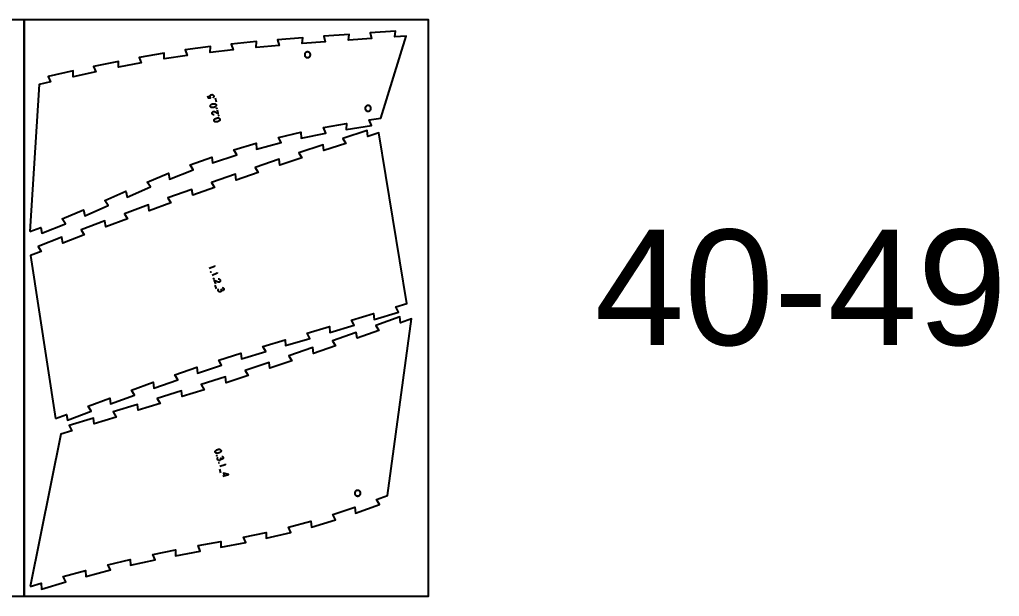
# Model space of a CAD drawing. Header units: millimetres. Extents: x 0 to 7990, y -5000 to -4000.
# Drawn here: x 6292 to 7990, y -5000 to -4000 of the extents above; entities that cross this region are included whole.
import ezdxf

# ---------------------------------------------------------------- set-up
doc = ezdxf.new("R2010")
doc.units = ezdxf.units.MM
doc.header["$MEASUREMENT"] = 0
for name, color, linetype, true_color in [('Default', 18, 'Continuous', 0x000000), ('nest', 18, 'Continuous', 0x000000), ('nest$l_engrave_text', 5, 'Continuous', 0x0000ff), ('nest$l_inner_cut', 3, 'Continuous', 0x00ff00), ('nest$l_outer_cut', 1, 'Continuous', 0xff0000)]:
    doc.layers.add(name, color=color, linetype=linetype, true_color=true_color)

msp = doc.modelspace()

# ---------------------------------------------------------------- linework, layer by layer
at = {"layer": 'Default'}
for points in [[(5600, -5000), (5600, -4000), (6300, -4000), (6300, -5000)], [(6300, -5000), (6300, -4000), (7000, -4000), (7000, -5000)]]:
    msp.add_lwpolyline(points, close=True, dxfattribs=at)
at = {"layer": 'nest$l_engrave_text'}
for points in [[(6617.9, -4132.1), (6618.8, -4135.7), (6623.1, -4135.5), (6622.8, -4135), (6622.4, -4134.1), (6622.2, -4133.3), (6622.2, -4132.7), (6622.3, -4132), (6622.5, -4131.5), (6623, -4130.9), (6623.7, -4130.4), (6624.4, -4130.2), (6625.2, -4130.1), (6626, -4130.1), (6626.7, -4130.4), (6627.5, -4130.8), (6628, -4131.4), (6628.4, -4132.3), (6628.5, -4133.1), (6628.4, -4133.9), (6628, -4134.7), (6627.6, -4135.1), (6627.4, -4135.4), (6627.2, -4135.5)], [(6633, -4142.9), (6631.3, -4136.3)], [(6629.2, -4165), (6628.7, -4165), (6628, -4164.9), (6627.5, -4164.7), (6627, -4164.5), (6626.3, -4163.8), (6625.8, -4162.9), (6625.7, -4162.4), (6625.7, -4161.8), (6625.8, -4161.3), (6626.1, -4160.7), (6626.8, -4159.9), (6627.2, -4159.5), (6627.7, -4159.3), (6628.7, -4159.2), (6629, -4159.3), (6629.1, -4159.3), (6629.6, -4159.4), (6636.3, -4162.8), (6634.8, -4157.2)], [(6629.4, -4426.6), (6629.9, -4427.9), (6620.8, -4431.6)], [(6634.2, -4438.4), (6634.7, -4439.7), (6625.6, -4443.4)], [(6636.1, -4449.6), (6636.6, -4449.6), (6637.3, -4449.5), (6637.9, -4449.7), (6638.4, -4449.9), (6639.1, -4450.5), (6639.7, -4451.3), (6639.9, -4451.8), (6639.9, -4452.3), (6639.9, -4452.9), (6639.8, -4453.5), (6639.1, -4454.4), (6638.7, -4454.8), (6638.3, -4455.1), (6637.3, -4455.3), (6637, -4455.3), (6636.9, -4455.3), (6636.4, -4455.2), (6629.4, -4452.6), (6631.5, -4458)], [(6630.2, -4460.2), (6632.8, -4466.5)], [(6643.1, -4464.6), (6644.1, -4464.9), (6644.7, -4465.1), (6645.3, -4465.6), (6645.8, -4466.3), (6645.9, -4467.2), (6645.8, -4468.1), (6645.3, -4468.9), (6644.6, -4469.4), (6643.7, -4469.6), (6642.8, -4469.3), (6642.1, -4468.8), (6641.5, -4468), (6641.7, -4469.4), (6641.5, -4470.5), (6641.1, -4471.3), (6640.3, -4471.9), (6639.6, -4472.1), (6638.9, -4472.2), (6638.3, -4472.1), (6637.7, -4471.8), (6636.8, -4471), (6636, -4469.8), (6635.9, -4469), (6636.1, -4468.1), (6636.5, -4467.4), (6637.1, -4466.6)], [(6642.3, -4757.2), (6643.3, -4757.5), (6643.9, -4757.7), (6644.5, -4758.3), (6644.8, -4759.1), (6645, -4760), (6644.7, -4760.9), (6644.2, -4761.6), (6643.4, -4762.1), (6642.5, -4762.1), (6641.6, -4761.8), (6641, -4761.2), (6640.5, -4760.3), (6640.5, -4761.8), (6640.3, -4762.9), (6639.8, -4763.6), (6638.9, -4764.1), (6638.2, -4764.3), (6637.5, -4764.3), (6636.9, -4764.1), (6636.3, -4763.9), (6635.5, -4763), (6634.9, -4761.7), (6634.8, -4760.8), (6635.1, -4760), (6635.5, -4759.4), (6636.2, -4758.6)], [(6638.4, -4779.4), (6640.4, -4785.9)], [(6648, -4770.2), (6648.4, -4771.6), (6639, -4774.5)], [(6644.3, -4791.7), (6653.9, -4788.7), (6645.3, -4786.4), (6647.1, -4792.2)]]:
    msp.add_lwpolyline(points, dxfattribs=at)
for points in [[(6632.5, -4149.6), (6632.1, -4150.2), (6631.5, -4150.9), (6630.7, -4151.5), (6630.6, -4151.5), (6630.4, -4151.6), (6630.1, -4151.7), (6629.7, -4151.9), (6628.5, -4152.3), (6627.3, -4152.5), (6626.8, -4152.6), (6626.4, -4152.7), (6626.2, -4152.7), (6626.1, -4152.7), (6625.4, -4152.7), (6624.8, -4152.6), (6624.3, -4152.4), (6624, -4152.3), (6623.3, -4151.8), (6622.9, -4151.3), (6622.6, -4150.7), (6622.5, -4149.8), (6622.6, -4149.1), (6622.9, -4148.5), (6623.4, -4147.8), (6624, -4147.4), (6624.8, -4146.9), (6625.4, -4146.6), (6626.4, -4146.3), (6627.4, -4146), (6628.2, -4145.9), (6629, -4145.8), (6629.6, -4145.8), (6630.3, -4145.9), (6631, -4146.2), (6631.6, -4146.5), (6632, -4146.9), (6632.4, -4147.4), (6632.6, -4147.9), (6632.7, -4148.7)], [(6633.4, -4154), (6633.4, -4153.8), (6633.6, -4153.7), (6633.8, -4153.7), (6633.9, -4153.9), (6633.9, -4154), (6633.7, -4154.1), (6633.5, -4154.1)], [(6639.1, -4174.2), (6638.8, -4174.9), (6638.1, -4175.6), (6637.3, -4176.2), (6637.2, -4176.2), (6637, -4176.3), (6636.7, -4176.4), (6636.3, -4176.6), (6635.1, -4177), (6633.9, -4177.2), (6633.4, -4177.3), (6633, -4177.3), (6632.8, -4177.3), (6632.7, -4177.4), (6632, -4177.4), (6631.4, -4177.2), (6630.9, -4177.1), (6630.6, -4177), (6629.9, -4176.5), (6629.5, -4176), (6629.2, -4175.3), (6629.1, -4174.5), (6629.2, -4173.7), (6629.5, -4173.1), (6630, -4172.5), (6630.6, -4172), (6631.4, -4171.6), (6632, -4171.3), (6633, -4171), (6634, -4170.7), (6634.8, -4170.6), (6635.6, -4170.5), (6636.2, -4170.4), (6636.9, -4170.5), (6637.6, -4170.8), (6638.2, -4171.2), (6638.6, -4171.5), (6639, -4172), (6639.2, -4172.6), (6639.3, -4173.4)], [(6636.7, -4166.3), (6636.7, -4166.1), (6636.9, -4166), (6637.1, -4166), (6637.2, -4166.2), (6637.2, -4166.4), (6637, -4166.5), (6636.8, -4166.5)], [(6623.7, -4437.4), (6623.7, -4437.6), (6623.6, -4437.7), (6623.4, -4437.7), (6623.3, -4437.6), (6623.3, -4437.4), (6623.4, -4437.3), (6623.6, -4437.3)], [(6628.5, -4449.2), (6628.5, -4449.4), (6628.4, -4449.5), (6628.2, -4449.5), (6628, -4449.4), (6628, -4449.2), (6628.2, -4449.1), (6628.4, -4449.1)], [(6631.2, -4748.3), (6631.6, -4747.6), (6632.2, -4746.9), (6633, -4746.3), (6633.1, -4746.2), (6633.3, -4746.1), (6633.6, -4746), (6634, -4745.8), (6635.1, -4745.4), (6636.4, -4745.1), (6636.8, -4745), (6637.2, -4745), (6637.5, -4744.9), (6637.6, -4744.9), (6638.8, -4745), (6639.3, -4745.1), (6639.6, -4745.2), (6640.3, -4745.7), (6640.8, -4746.2), (6641.1, -4746.8), (6641.3, -4747.6), (6641.2, -4748.4), (6640.9, -4749), (6640.4, -4749.7), (6639.9, -4750.2), (6639.1, -4750.6), (6638.4, -4751), (6637.4, -4751.3), (6636.5, -4751.6), (6635.7, -4751.8), (6634.8, -4751.9), (6634.2, -4752), (6633.5, -4751.9), (6632.8, -4751.6), (6632.3, -4751.3), (6631.8, -4751), (6631.4, -4750.5), (6631.2, -4749.9), (6631.1, -4749.1)], [(6633.9, -4756.1), (6633.9, -4756.3), (6633.7, -4756.4), (6633.6, -4756.4), (6633.4, -4756.2), (6633.5, -4756.1), (6633.6, -4755.9), (6633.8, -4756)], [(6637.6, -4768.3), (6637.6, -4768.5), (6637.5, -4768.6), (6637.3, -4768.6), (6637.2, -4768.4), (6637.2, -4768.3), (6637.3, -4768.2), (6637.5, -4768.2)]]:
    msp.add_lwpolyline(points, close=True, dxfattribs=at)
at = {"layer": 'nest$l_inner_cut'}
for points in [[(6789.7, -4056.1), (6789.5, -4056.2), (6789.3, -4056.2), (6789.2, -4056.3), (6789, -4056.3), (6788.8, -4056.4), (6788.7, -4056.5), (6788.5, -4056.6), (6788.4, -4056.7), (6788.2, -4056.8), (6788.1, -4056.8), (6788, -4056.9), (6787.8, -4057.1), (6787.7, -4057.2), (6787.6, -4057.3), (6787.4, -4057.4), (6787.3, -4057.5), (6787.2, -4057.7), (6787.1, -4057.8), (6787, -4057.9), (6786.9, -4058.1), (6786.8, -4058.2), (6786.7, -4058.4), (6786.6, -4058.5), (6786.5, -4058.7), (6786.4, -4058.8), (6786.4, -4059), (6786.3, -4059.1), (6786.2, -4059.3), (6786.2, -4059.5), (6786.1, -4059.6), (6786.1, -4059.8), (6786.1, -4060), (6786, -4060.1), (6786, -4060.3), (6786, -4060.5), (6786, -4060.7), (6786, -4060.8), (6786, -4061), (6786, -4061.2), (6786, -4061.3), (6786, -4061.5), (6786, -4061.7), (6786, -4061.9), (6786.1, -4062), (6786.1, -4062.2), (6786.2, -4062.4), (6786.2, -4062.5), (6786.3, -4062.7), (6786.3, -4062.9), (6786.4, -4063), (6786.5, -4063.2), (6786.6, -4063.3), (6786.6, -4063.5), (6786.7, -4063.6), (6786.8, -4063.8), (6786.9, -4063.9), (6787, -4064.1), (6787.1, -4064.2), (6787.3, -4064.3), (6787.4, -4064.4), (6787.5, -4064.6), (6787.6, -4064.7), (6787.8, -4064.8), (6787.9, -4064.9), (6788, -4065), (6788.2, -4065.1), (6788.3, -4065.2), (6788.5, -4065.3), (6788.6, -4065.4), (6788.8, -4065.5), (6788.9, -4065.5), (6789.1, -4065.6), (6789.3, -4065.7), (6789.4, -4065.7), (6789.6, -4065.8), (6789.8, -4065.8), (6789.9, -4065.8), (6790.1, -4065.9), (6790.3, -4065.9), (6790.4, -4065.9), (6790.6, -4065.9), (6790.8, -4065.9), (6791, -4065.9), (6791.1, -4065.9), (6791.3, -4065.9), (6791.5, -4065.9), (6791.7, -4065.9), (6791.8, -4065.9), (6792, -4065.8), (6792.2, -4065.8), (6792.3, -4065.8), (6792.5, -4065.7), (6792.7, -4065.6), (6792.8, -4065.6), (6793, -4065.5), (6793.1, -4065.4), (6793.3, -4065.4), (6793.4, -4065.3), (6793.6, -4065.2), (6793.7, -4065.1), (6793.9, -4065), (6794, -4064.9), (6794.2, -4064.8), (6794.3, -4064.7), (6794.4, -4064.6), (6794.5, -4064.4), (6794.7, -4064.3), (6794.8, -4064.2), (6794.9, -4064), (6795, -4063.9), (6795.1, -4063.8), (6795.2, -4063.6), (6795.3, -4063.5), (6795.4, -4063.3), (6795.4, -4063.2), (6795.5, -4063), (6795.6, -4062.8), (6795.6, -4062.7), (6795.7, -4062.5), (6795.8, -4062.4), (6795.8, -4062.2), (6795.8, -4062), (6795.9, -4061.8), (6795.9, -4061.7), (6795.9, -4061.5), (6795.9, -4061.3), (6796, -4061.2), (6796, -4061), (6796, -4060.8), (6795.9, -4060.6), (6795.9, -4060.5), (6795.9, -4060.3), (6795.9, -4060.1), (6795.9, -4059.9), (6795.8, -4059.8), (6795.8, -4059.6), (6795.7, -4059.4), (6795.7, -4059.3), (6795.6, -4059.1), (6795.5, -4059), (6795.5, -4058.8), (6795.4, -4058.6), (6795.3, -4058.5), (6795.2, -4058.3), (6795.1, -4058.2), (6795, -4058.1), (6794.9, -4057.9), (6794.8, -4057.8), (6794.7, -4057.6), (6794.6, -4057.5), (6794.5, -4057.4), (6794.3, -4057.3), (6794.2, -4057.2), (6794.1, -4057), (6793.9, -4056.9), (6793.8, -4056.8), (6793.7, -4056.7), (6793.5, -4056.7), (6793.4, -4056.6), (6793.2, -4056.5), (6793.1, -4056.4), (6792.9, -4056.3), (6792.7, -4056.3), (6792.6, -4056.2), (6792.4, -4056.2), (6792.2, -4056.1), (6792.1, -4056.1), (6791.9, -4056), (6791.7, -4056), (6791.6, -4056), (6791.4, -4056), (6791.2, -4056), (6791, -4055.9), (6790.9, -4055.9), (6790.7, -4056), (6790.5, -4056), (6790.3, -4056), (6790.2, -4056), (6790, -4056), (6789.8, -4056.1)], [(6894.5, -4149.1), (6894.3, -4149.1), (6894.2, -4149.2), (6894, -4149.2), (6893.9, -4149.3), (6893.7, -4149.4), (6893.5, -4149.5), (6893.4, -4149.5), (6893.2, -4149.6), (6893.1, -4149.7), (6892.9, -4149.8), (6892.8, -4149.9), (6892.7, -4150), (6892.5, -4150.1), (6892.4, -4150.2), (6892.3, -4150.4), (6892.2, -4150.5), (6892, -4150.6), (6891.9, -4150.8), (6891.8, -4150.9), (6891.7, -4151), (6891.6, -4151.2), (6891.5, -4151.3), (6891.4, -4151.5), (6891.4, -4151.6), (6891.3, -4151.8), (6891.2, -4151.9), (6891.1, -4152.1), (6891.1, -4152.3), (6891, -4152.4), (6891, -4152.6), (6890.9, -4152.8), (6890.9, -4152.9), (6890.9, -4153.1), (6890.8, -4153.3), (6890.8, -4153.4), (6890.8, -4153.6), (6890.8, -4153.8), (6890.8, -4154), (6890.8, -4154.1), (6890.8, -4154.3), (6890.8, -4154.5), (6890.9, -4154.7), (6890.9, -4154.8), (6890.9, -4155), (6891, -4155.2), (6891, -4155.3), (6891.1, -4155.5), (6891.1, -4155.7), (6891.2, -4155.8), (6891.3, -4156), (6891.3, -4156.1), (6891.4, -4156.3), (6891.5, -4156.4), (6891.6, -4156.6), (6891.7, -4156.7), (6891.8, -4156.9), (6891.9, -4157), (6892, -4157.2), (6892.1, -4157.3), (6892.2, -4157.4), (6892.4, -4157.5), (6892.5, -4157.6), (6892.6, -4157.8), (6892.7, -4157.9), (6892.9, -4158), (6893, -4158.1), (6893.2, -4158.2), (6893.3, -4158.3), (6893.5, -4158.3), (6893.6, -4158.4), (6893.8, -4158.5), (6893.9, -4158.6), (6894.1, -4158.6), (6894.3, -4158.7), (6894.4, -4158.7), (6894.6, -4158.8), (6894.8, -4158.8), (6894.9, -4158.8), (6895.1, -4158.9), (6895.3, -4158.9), (6895.5, -4158.9), (6895.6, -4158.9), (6895.8, -4158.9), (6896, -4158.9), (6896.2, -4158.9), (6896.3, -4158.9), (6896.5, -4158.9), (6896.7, -4158.8), (6896.8, -4158.8), (6897, -4158.8), (6897.2, -4158.7), (6897.3, -4158.7), (6897.5, -4158.6), (6897.7, -4158.6), (6897.8, -4158.5), (6898, -4158.4), (6898.1, -4158.3), (6898.3, -4158.2), (6898.4, -4158.2), (6898.6, -4158.1), (6898.7, -4158), (6898.9, -4157.9), (6899, -4157.8), (6899.1, -4157.6), (6899.3, -4157.5), (6899.4, -4157.4), (6899.5, -4157.3), (6899.6, -4157.1), (6899.7, -4157), (6899.8, -4156.9), (6899.9, -4156.7), (6900, -4156.6), (6900.1, -4156.4), (6900.2, -4156.3), (6900.3, -4156.1), (6900.4, -4156), (6900.4, -4155.8), (6900.5, -4155.6), (6900.6, -4155.5), (6900.6, -4155.3), (6900.6, -4155.2), (6900.7, -4155), (6900.7, -4154.8), (6900.8, -4154.6), (6900.8, -4154.5), (6900.8, -4154.3), (6900.8, -4154.1), (6900.8, -4154), (6900.8, -4153.8), (6900.8, -4153.6), (6900.8, -4153.4), (6900.8, -4153.3), (6900.7, -4153.1), (6900.7, -4152.9), (6900.7, -4152.7), (6900.6, -4152.6), (6900.6, -4152.4), (6900.5, -4152.2), (6900.5, -4152.1), (6900.4, -4151.9), (6900.3, -4151.8), (6900.2, -4151.6), (6900.2, -4151.5), (6900.1, -4151.3), (6900, -4151.2), (6899.9, -4151), (6899.8, -4150.9), (6899.7, -4150.7), (6899.6, -4150.6), (6899.4, -4150.5), (6899.3, -4150.4), (6899.2, -4150.2), (6899.1, -4150.1), (6898.9, -4150), (6898.8, -4149.9), (6898.7, -4149.8), (6898.5, -4149.7), (6898.4, -4149.6), (6898.2, -4149.5), (6898.1, -4149.5), (6897.9, -4149.4), (6897.7, -4149.3), (6897.6, -4149.2), (6897.4, -4149.2), (6897.3, -4149.1), (6897.1, -4149.1), (6896.9, -4149), (6896.7, -4149), (6896.6, -4149), (6896.4, -4149), (6896.2, -4148.9), (6896.1, -4148.9), (6895.9, -4148.9), (6895.7, -4148.9), (6895.5, -4148.9), (6895.4, -4148.9), (6895.2, -4149), (6895, -4149), (6894.8, -4149), (6894.7, -4149)], [(6879.2, -4825.8), (6879.4, -4825.8), (6879.6, -4825.7), (6879.7, -4825.7), (6879.9, -4825.6), (6880.1, -4825.5), (6880.2, -4825.4), (6880.4, -4825.4), (6880.5, -4825.3), (6880.6, -4825.2), (6880.8, -4825.1), (6880.9, -4825), (6881.1, -4824.8), (6881.2, -4824.7), (6881.3, -4824.6), (6881.4, -4824.5), (6881.5, -4824.4), (6881.7, -4824.2), (6881.8, -4824.1), (6881.9, -4823.9), (6882, -4823.8), (6882.1, -4823.7), (6882.1, -4823.5), (6882.2, -4823.4), (6882.3, -4823.2), (6882.4, -4823), (6882.4, -4822.9), (6882.5, -4822.7), (6882.6, -4822.6), (6882.6, -4822.4), (6882.7, -4822.2), (6882.7, -4822), (6882.7, -4821.9), (6882.7, -4821.7), (6882.8, -4821.5), (6882.8, -4821.4), (6882.8, -4821.2), (6882.8, -4821), (6882.8, -4820.8), (6882.8, -4820.7), (6882.8, -4820.5), (6882.7, -4820.3), (6882.7, -4820.2), (6882.7, -4820), (6882.6, -4819.8), (6882.6, -4819.6), (6882.5, -4819.5), (6882.5, -4819.3), (6882.4, -4819.2), (6882.3, -4819), (6882.3, -4818.8), (6882.2, -4818.7), (6882.1, -4818.5), (6882, -4818.4), (6881.9, -4818.2), (6881.8, -4818.1), (6881.7, -4818), (6881.6, -4817.8), (6881.5, -4817.7), (6881.4, -4817.6), (6881.2, -4817.4), (6881.1, -4817.3), (6881, -4817.2), (6880.8, -4817.1), (6880.7, -4817), (6880.6, -4816.9), (6880.4, -4816.8), (6880.3, -4816.7), (6880.1, -4816.6), (6880, -4816.6), (6879.8, -4816.5), (6879.6, -4816.4), (6879.5, -4816.4), (6879.3, -4816.3), (6879.1, -4816.3), (6879, -4816.2), (6878.8, -4816.2), (6878.6, -4816.1), (6878.5, -4816.1), (6878.3, -4816.1), (6878.1, -4816.1), (6878, -4816.1), (6877.8, -4816.1), (6877.6, -4816.1), (6877.4, -4816.1), (6877.3, -4816.1), (6877.1, -4816.1), (6876.9, -4816.1), (6876.7, -4816.2), (6876.6, -4816.2), (6876.4, -4816.3), (6876.2, -4816.3), (6876.1, -4816.4), (6875.9, -4816.4), (6875.8, -4816.5), (6875.6, -4816.6), (6875.4, -4816.6), (6875.3, -4816.7), (6875.1, -4816.8), (6875, -4816.9), (6874.9, -4817), (6874.7, -4817.1), (6874.6, -4817.2), (6874.4, -4817.3), (6874.3, -4817.5), (6874.2, -4817.6), (6874.1, -4817.7), (6874, -4817.8), (6873.9, -4818), (6873.8, -4818.1), (6873.7, -4818.3), (6873.6, -4818.4), (6873.5, -4818.5), (6873.4, -4818.7), (6873.3, -4818.9), (6873.2, -4819), (6873.2, -4819.2), (6873.1, -4819.3), (6873, -4819.5), (6873, -4819.7), (6872.9, -4819.8), (6872.9, -4820), (6872.9, -4820.2), (6872.8, -4820.3), (6872.8, -4820.5), (6872.8, -4820.7), (6872.8, -4820.9), (6872.8, -4821), (6872.8, -4821.2), (6872.8, -4821.4), (6872.8, -4821.5), (6872.8, -4821.7), (6872.9, -4821.9), (6872.9, -4822.1), (6872.9, -4822.2), (6873, -4822.4), (6873, -4822.6), (6873.1, -4822.7), (6873.1, -4822.9), (6873.2, -4823.1), (6873.3, -4823.2), (6873.3, -4823.4), (6873.4, -4823.5), (6873.5, -4823.7), (6873.6, -4823.8), (6873.7, -4824), (6873.8, -4824.1), (6873.9, -4824.2), (6874, -4824.4), (6874.2, -4824.5), (6874.3, -4824.6), (6874.4, -4824.7), (6874.5, -4824.9), (6874.7, -4825), (6874.8, -4825.1), (6874.9, -4825.2), (6875.1, -4825.3), (6875.2, -4825.4), (6875.4, -4825.4), (6875.5, -4825.5), (6875.7, -4825.6), (6875.8, -4825.7), (6876, -4825.7), (6876.2, -4825.8), (6876.3, -4825.9), (6876.5, -4825.9), (6876.7, -4825.9), (6876.8, -4826), (6877, -4826), (6877.2, -4826), (6877.4, -4826), (6877.5, -4826.1), (6877.7, -4826.1), (6877.9, -4826.1), (6878.1, -4826.1), (6878.2, -4826), (6878.4, -4826), (6878.6, -4826), (6878.7, -4826), (6878.9, -4825.9), (6879.1, -4825.9)]]:
    msp.add_lwpolyline(points, close=True, dxfattribs=at)
at = {"layer": 'nest$l_outer_cut'}
for points in [[(6310, -4367.3), (6328.8, -4360.5), (6330.6, -4370.5), (6371.6, -4354.3), (6366.1, -4345.7), (6403, -4330), (6405.2, -4340), (6445.5, -4322.1), (6439.7, -4313.8), (6476.3, -4297.6), (6478.4, -4307.6), (6518.9, -4290.2), (6513.2, -4281.8), (6550.2, -4266.5), (6552, -4276.6), (6593.1, -4260.6), (6587.6, -4252), (6625.3, -4238.4), (6626.6, -4248.5), (6668.4, -4234.6), (6663.4, -4225.7), (6701.8, -4214.3), (6702.4, -4224.5), (6745, -4213.3), (6740.6, -4204.2), (6779.6, -4195.2), (6779.7, -4205.4), (6822.9, -4196.7), (6818.9, -4187.3), (6858.4, -4180.2), (6858, -4190.4), (6901.5, -4183.4), (6898, -4173.8), (6917.8, -4170.8), (6962, -4028.6), (6942, -4030), (6943.3, -4019.9), (6899.2, -4023), (6901.9, -4032.8), (6861.9, -4035.7), (6863.2, -4025.6), (6819.1, -4028.8), (6821.8, -4038.6), (6781.8, -4041.6), (6783, -4031.5), (6739, -4034.9), (6741.8, -4044.7), (6701.8, -4048.2), (6702.8, -4038.1), (6658.9, -4042.5), (6661.9, -4052.2), (6622, -4056.8), (6622.6, -4046.6), (6578.9, -4052.5), (6582.2, -4062.2), (6542.5, -4068.3), (6542.8, -4058.1), (6499.3, -4065.7), (6503, -4075.2), (6463.5, -4082.7), (6463.5, -4072.5), (6420.2, -4081.4), (6424.2, -4090.7), (6385, -4099.2), (6384.7, -4089), (6341.7, -4098.8), (6345.8, -4108.1), (6326.2, -4112.5)], [(6354.6, -4691.5), (6373.3, -4684.4), (6375, -4694.4), (6416.1, -4678.8), (6410.7, -4670.1), (6448.2, -4656.1), (6449.8, -4666.2), (6491.1, -4651), (6485.8, -4642.3), (6523.5, -4628.8), (6524.9, -4638.9), (6566.4, -4624.4), (6561.3, -4615.6), (6599.2, -4602.8), (6600.4, -4612.9), (6642.2, -4599.3), (6637.2, -4590.4), (6675.4, -4578.3), (6676.4, -4588.4), (6718.5, -4575.5), (6713.7, -4566.5), (6752, -4555), (6752.9, -4565.1), (6795.1, -4552.6), (6790.4, -4543.6), (6828.8, -4532.3), (6829.7, -4542.4), (6871.9, -4530), (6867.2, -4520.9), (6905.5, -4509.5), (6906.5, -4519.7), (6948.7, -4507), (6943.9, -4498), (6963, -4492.1), (6914.2, -4196.6), (6895.2, -4202.6), (6894, -4192.5), (6852.2, -4205.9), (6857.1, -4214.8), (6819.1, -4227.1), (6817.8, -4217), (6776.1, -4230.8), (6781.1, -4239.6), (6743.2, -4252.3), (6741.9, -4242.2), (6700.2, -4256.3), (6705.3, -4265.1), (6667.5, -4278.1), (6666.1, -4268), (6624.5, -4282.4), (6629.7, -4291.2), (6592, -4304.4), (6590.5, -4294.4), (6549.1, -4309.1), (6554.3, -4317.9), (6516.7, -4331.5), (6515.2, -4321.4), (6473.9, -4336.5), (6479.2, -4345.2), (6441.7, -4359.1), (6440, -4349), (6398.9, -4364.5), (6404.2, -4373.1), (6366.9, -4387.4), (6365.1, -4377.3), (6324.1, -4393.1), (6329.6, -4401.8), (6311, -4409)], [(6310.2, -4982.8), (6329.4, -4977), (6330.3, -4987.2), (6372.5, -4974.7), (6367.7, -4965.7), (6406.2, -4955), (6406.8, -4965.2), (6449.4, -4954.2), (6444.9, -4945), (6483.8, -4935.8), (6484, -4946), (6527, -4936.6), (6522.9, -4927.3), (6562.1, -4919.4), (6562, -4929.6), (6605.2, -4921.4), (6601.4, -4911.9), (6640.7, -4904.6), (6640.6, -4914.8), (6683.8, -4906.6), (6679.9, -4897.1), (6719.1, -4889.1), (6719.4, -4899.2), (6762.2, -4889.2), (6758, -4880), (6796.6, -4869.6), (6797.6, -4879.7), (6839.7, -4867), (6834.9, -4858), (6872.8, -4845.5), (6874.3, -4855.6), (6915.7, -4840.9), (6910.5, -4832.1), (6929.3, -4825.3), (6971, -4518.8), (6952.2, -4525.6), (6950.7, -4515.5), (6909.3, -4530.3), (6914.6, -4539), (6876.9, -4552.4), (6875.5, -4542.3), (6834, -4556.9), (6839.2, -4565.7), (6801.5, -4578.8), (6800.1, -4568.7), (6758.6, -4582.9), (6763.7, -4591.8), (6725.8, -4604.5), (6724.6, -4594.4), (6682.9, -4608.3), (6687.9, -4617.1), (6649.9, -4629.5), (6648.8, -4619.4), (6606.9, -4632.8), (6611.9, -4641.7), (6573.8, -4653.7), (6572.7, -4643.6), (6530.7, -4656.7), (6535.6, -4665.6), (6497.4, -4677.4), (6496.4, -4667.3), (6454.4, -4680.2), (6459.3, -4689.2), (6421.1, -4701), (6420, -4690.8), (6378, -4703.9), (6382.9, -4712.8), (6363.8, -4718.8)]]:
    msp.add_lwpolyline(points, close=True, dxfattribs=at)

# ---------------------------------------------------------------- texts
at = {"layer": 'nest', "insert": (7288.3, -4567.1), "char_height": 200, "width": 895.181, "attachment_point": 7, "line_spacing_factor": 0.963855}
msp.add_mtext('\\fArial;40-49', dxfattribs=at)

doc.saveas('drawing.dxf')
